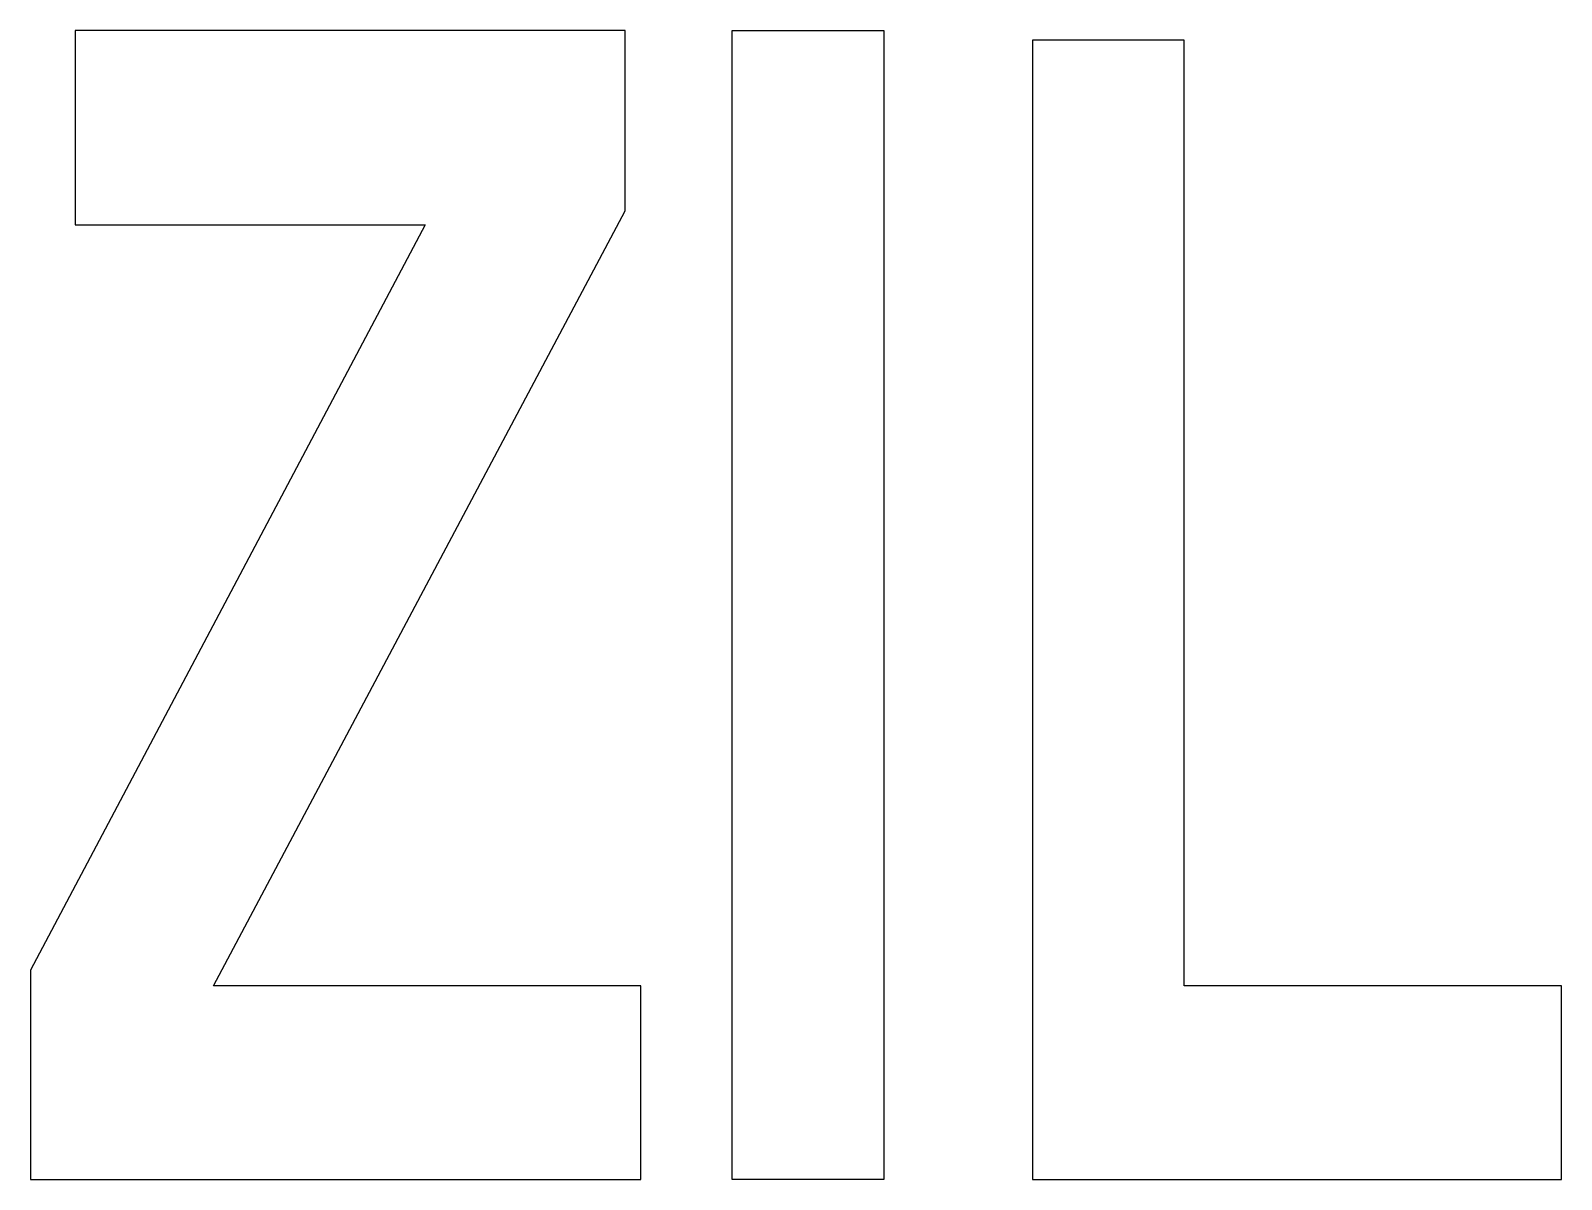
# Model space of a CAD drawing. Header units: centimetres. Extents: x -12.1 to 12.1, y -5 to 6.2.
# Drawn here: x -6.185 to -5.006, y -1.191 to -0.306 of the extents above; entities that cross this region are included whole.
import ezdxf

# ---------------------------------------------------------------- set-up
doc = ezdxf.new("R2010")
doc.units = ezdxf.units.CM
doc.header["$MEASUREMENT"] = 0
doc.layers.add('Layer 1', color=7, linetype='Continuous')

msp = doc.modelspace()

# ---------------------------------------------------------------- linework, layer by layer
at = {"layer": 'Layer 1', "color": 250}
for points, knots in [([(-6.18464, -1.19089), (-6.18464, -1.19089), (-6.18464, -1.02976), (-6.18464, -1.02976), (-6.18464, -1.02976), (-6.18464, -1.02976), (-5.88076, -0.45594), (-5.88076, -0.45594), (-5.88076, -0.45594), (-5.88076, -0.45594), (-6.15028, -0.45594), (-6.15028, -0.45594), (-6.15028, -0.45594), (-6.15028, -0.45594), (-6.15028, -0.3063), (-6.15028, -0.3063), (-6.15028, -0.3063), (-6.15028, -0.3063), (-5.72687, -0.3063), (-5.72687, -0.3063), (-5.72687, -0.3063), (-5.72687, -0.3063), (-5.72687, -0.44508), (-5.72687, -0.44508), (-5.72687, -0.44508), (-5.72687, -0.44508), (-6.04374, -1.04181), (-6.04374, -1.04181), (-6.04374, -1.04181), (-6.04374, -1.04181), (-5.71461, -1.04181), (-5.71461, -1.04181), (-5.71461, -1.04181), (-5.71461, -1.04181), (-5.71461, -1.19089), (-5.71461, -1.19089), (-5.71461, -1.19089), (-5.71461, -1.19089), (-6.18464, -1.19089), (-6.18464, -1.19089)], [0, 0, 0, 0, 0.0909091, 0.0909091, 0.0909091, 0.0909091, 0.1818182, 0.1818182, 0.1818182, 0.1818182, 0.2727273, 0.2727273, 0.2727273, 0.2727273, 0.3636364, 0.3636364, 0.3636364, 0.3636364, 0.4545455, 0.4545455, 0.4545455, 0.4545455, 0.5454545, 0.5454545, 0.5454545, 0.5454545, 0.6363636, 0.6363636, 0.6363636, 0.6363636, 0.7272727, 0.7272727, 0.7272727, 0.7272727, 0.8181818, 0.8181818, 0.8181818, 0.8181818, 1, 1, 1, 1]), ([(-5.64437, -1.19089), (-5.64437, -1.19089), (-5.52755, -1.19089), (-5.52755, -1.19089), (-5.52755, -1.19089), (-5.52755, -1.19089), (-5.52755, -0.3063), (-5.52755, -0.3063), (-5.52755, -0.3063), (-5.52755, -0.3063), (-5.64437, -0.3063), (-5.64437, -0.3063), (-5.64437, -0.3063), (-5.64437, -0.3063), (-5.64437, -1.19089), (-5.64437, -1.19089)], [0, 0, 0, 0, 0.2, 0.2, 0.2, 0.2, 0.4, 0.4, 0.4, 0.4, 0.6, 0.6, 0.6, 0.6, 1, 1, 1, 1]), ([(-5.41311, -1.19089), (-5.41311, -1.19089), (-5.41311, -0.31355), (-5.41311, -0.31355), (-5.41311, -0.31355), (-5.41311, -0.31355), (-5.29629, -0.31355), (-5.29629, -0.31355), (-5.29629, -0.31355), (-5.29629, -0.31355), (-5.29629, -1.04181), (-5.29629, -1.04181), (-5.29629, -1.04181), (-5.29629, -1.04181), (-5.00582, -1.04181), (-5.00582, -1.04181), (-5.00582, -1.04181), (-5.00582, -1.04181), (-5.00582, -1.19089), (-5.00582, -1.19089), (-5.00582, -1.19089), (-5.00582, -1.19089), (-5.41311, -1.19089), (-5.41311, -1.19089)], [0, 0, 0, 0, 0.1428571, 0.1428571, 0.1428571, 0.1428571, 0.2857143, 0.2857143, 0.2857143, 0.2857143, 0.4285714, 0.4285714, 0.4285714, 0.4285714, 0.5714286, 0.5714286, 0.5714286, 0.5714286, 0.7142857, 0.7142857, 0.7142857, 0.7142857, 1, 1, 1, 1])]:
    msp.add_open_spline(points, degree=3, knots=knots, dxfattribs=at)

doc.saveas('drawing.dxf')
